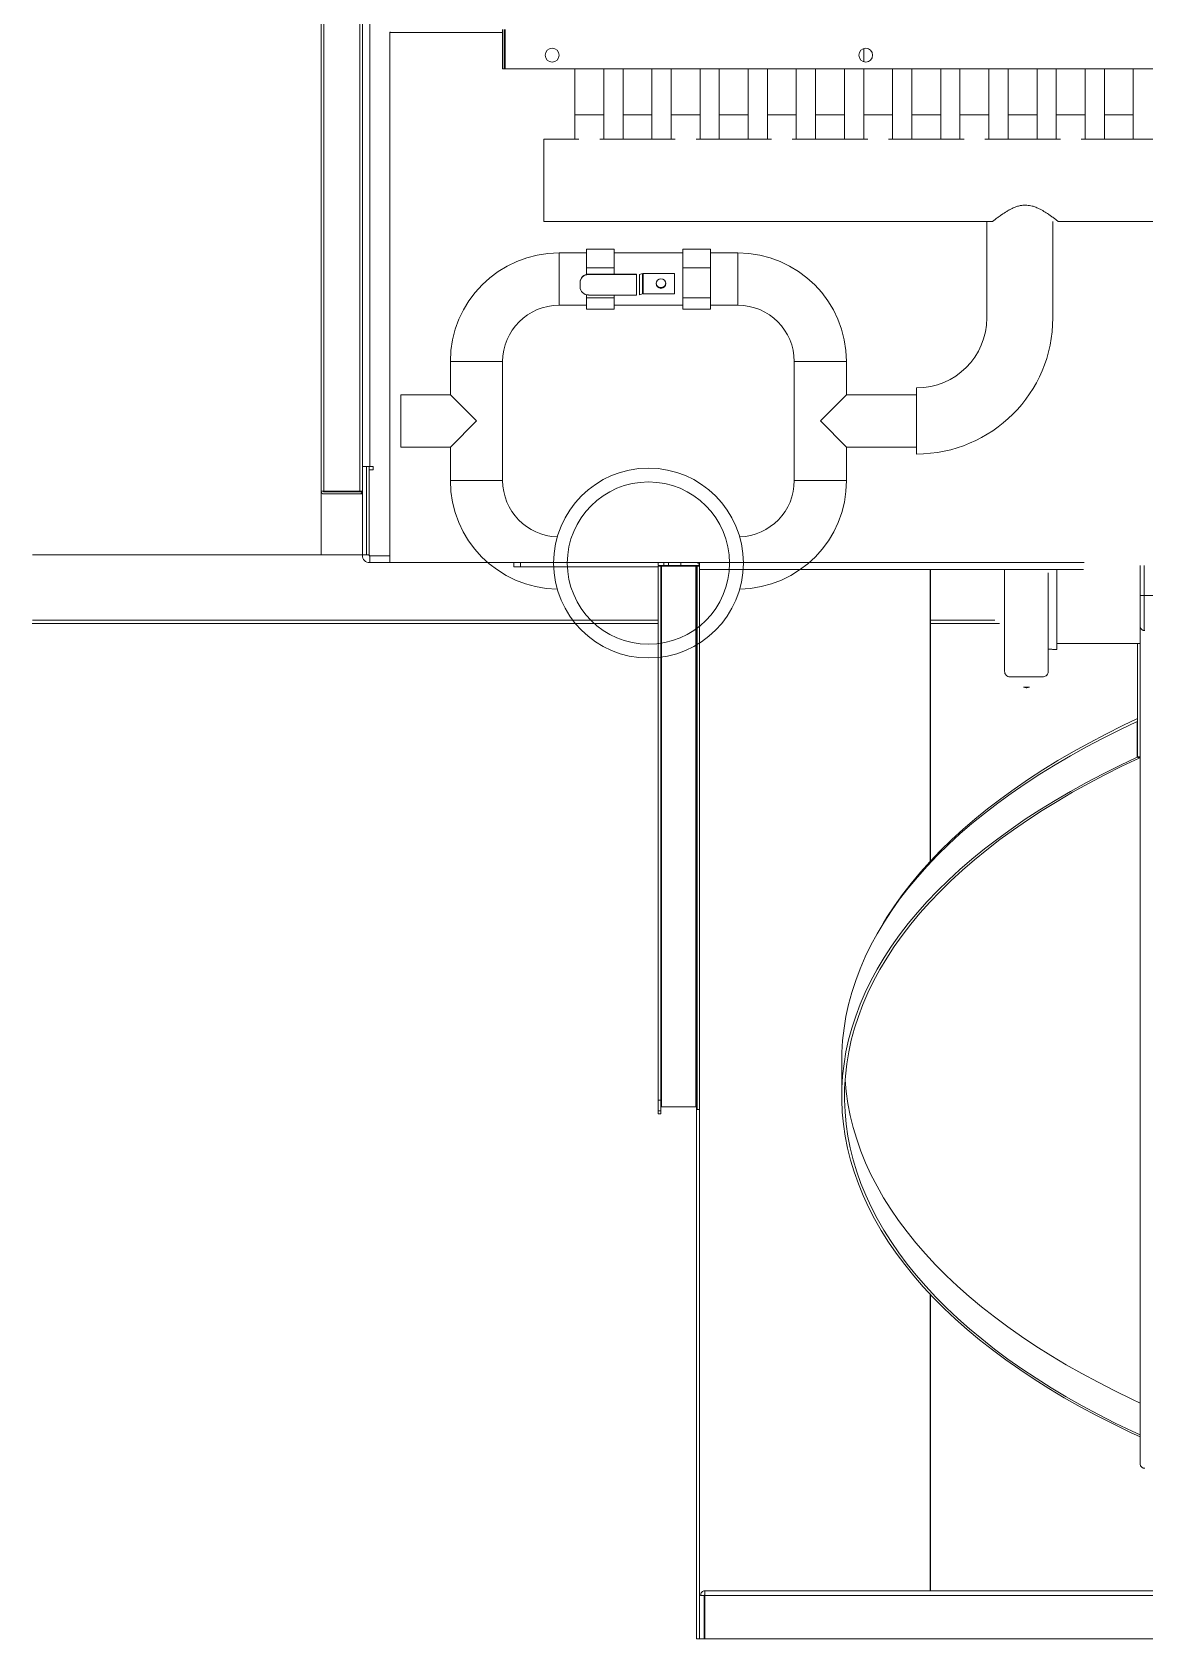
# Model space of a CAD drawing. Header units: millimetres. Extents: x 5343 to 29633, y -275 to 12336.
# Drawn here: x 15829 to 16638, y 2328 to 3497 of the extents above; entities that cross this region are included whole.
import ezdxf

# ---------------------------------------------------------------- set-up
doc = ezdxf.new("R2010")
doc.units = ezdxf.units.MM

msp = doc.modelspace()

# ---------------------------------------------------------------- linework, layer by layer
at = {"linetype": 'Continuous', "lineweight": 15}
for p, q in [((16069.5, 4821), (16069.5, 3181)), ((16069.5, 4821), (16069.5, 3181)), ((16074.9, 4821), (16074.9, 3181)), ((16074.9, 4821), (16074.9, 3181)), ((16039.5, 3162.9), (16039.5, 3969.1)), ((16041.4, 3162.9), (16041.4, 3969.1)), ((16041.4, 3162.9), (16041.4, 3969.1)), ((16067.6, 3162.9), (16067.6, 3969.1)), ((16067.6, 3162.9), (16067.6, 3969.1)), ((16089.5, 3496.6), (16089.5, 3111)), ((16089.5, 3496.6), (16171.5, 3496.6)), ((16089.5, 3496.6), (16089.5, 3111)), ((16089.5, 3496.6), (16171.5, 3496.6)), ((16171.5, 3498.6), (16171.5, 3470)), ((16171.5, 3498.6), (16171.5, 3470)), ((16172.5, 3498.6), (16172.5, 3470)), ((16172.5, 3498.6), (16172.5, 3470)), ((16172.5, 3496.6), (16173.2, 3496.6)), ((16172.5, 3496.6), (16173.2, 3496.6)), ((16173.2, 3498.6), (16173.2, 3470)), ((16173.2, 3498.6), (16173.2, 3470)), ((16434, 3484.7), (16434, 3475.2)), ((16434, 3484.7), (16434, 3475.2)), ((16172.5, 3470), (16171.5, 3470)), ((16172.5, 3470), (16171.5, 3470)), ((16172.5, 3470), (16173.2, 3470)), ((16172.5, 3470), (16173.2, 3470)), ((16925.8, 3470), (16173.2, 3470)), ((16925.8, 3470), (16173.2, 3470)), ((16224, 3470), (16224, 3436.6)), ((16224, 3470), (16224, 3436.6)), ((16245, 3436.6), (16245, 3470)), ((16245, 3436.6), (16245, 3470)), ((16259, 3470), (16259, 3436.6)), ((16259, 3470), (16259, 3436.6)), ((16280, 3436.6), (16280, 3470)), ((16280, 3436.6), (16280, 3470)), ((16294, 3470), (16294, 3436.6)), ((16294, 3470), (16294, 3436.6)), ((16315, 3436.6), (16315, 3470)), ((16315, 3436.6), (16315, 3470)), ((16329, 3470), (16329, 3436.6)), ((16329, 3470), (16329, 3436.6)), ((16350, 3436.6), (16350, 3470)), ((16350, 3436.6), (16350, 3470)), ((16364, 3470), (16364, 3436.6)), ((16364, 3470), (16364, 3436.6)), ((16385, 3436.6), (16385, 3470)), ((16385, 3436.6), (16385, 3470)), ((16399, 3470), (16399, 3436.6)), ((16399, 3470), (16399, 3436.6)), ((16420, 3436.6), (16420, 3470)), ((16420, 3436.6), (16420, 3470)), ((16434, 3470), (16434, 3436.6)), ((16434, 3470), (16434, 3436.6)), ((16455, 3436.6), (16455, 3470)), ((16455, 3436.6), (16455, 3470)), ((16469, 3470), (16469, 3436.6)), ((16469, 3470), (16469, 3436.6)), ((16490, 3436.6), (16490, 3470)), ((16490, 3436.6), (16490, 3470)), ((16504, 3470), (16504, 3436.6)), ((16504, 3470), (16504, 3436.6)), ((16525, 3436.6), (16525, 3470)), ((16525, 3436.6), (16525, 3470)), ((16539, 3470), (16539, 3436.6)), ((16539, 3470), (16539, 3436.6)), ((16560, 3436.6), (16560, 3470)), ((16560, 3436.6), (16560, 3470)), ((16574, 3470), (16574, 3436.6)), ((16574, 3470), (16574, 3436.6)), ((16595, 3436.6), (16595, 3470)), ((16609, 3470), (16609, 3436.6)), ((16630, 3436.6), (16630, 3470)), ((16224, 3436.6), (16224, 3419)), ((16234.5, 3436.6), (16224, 3436.6)), ((16224, 3436.6), (16224, 3419)), ((16234.5, 3436.6), (16224, 3436.6)), ((16245, 3436.6), (16234.5, 3436.6)), ((16245, 3436.6), (16234.5, 3436.6)), ((16245, 3419), (16245, 3436.6)), ((16245, 3419), (16245, 3436.6)), ((16259, 3436.6), (16259, 3419)), ((16269.5, 3436.6), (16259, 3436.6)), ((16259, 3436.6), (16259, 3419)), ((16269.5, 3436.6), (16259, 3436.6)), ((16280, 3436.6), (16269.5, 3436.6)), ((16280, 3436.6), (16269.5, 3436.6)), ((16280, 3419), (16280, 3436.6)), ((16280, 3419), (16280, 3436.6)), ((16294, 3436.6), (16294, 3419)), ((16304.5, 3436.6), (16294, 3436.6)), ((16294, 3436.6), (16294, 3419)), ((16304.5, 3436.6), (16294, 3436.6)), ((16315, 3436.6), (16304.5, 3436.6)), ((16315, 3436.6), (16304.5, 3436.6)), ((16315, 3419), (16315, 3436.6)), ((16315, 3419), (16315, 3436.6)), ((16329, 3436.6), (16329, 3419)), ((16339.5, 3436.6), (16329, 3436.6)), ((16329, 3436.6), (16329, 3419)), ((16339.5, 3436.6), (16329, 3436.6)), ((16350, 3436.6), (16339.5, 3436.6)), ((16350, 3436.6), (16339.5, 3436.6)), ((16350, 3419), (16350, 3436.6)), ((16350, 3419), (16350, 3436.6)), ((16364, 3436.6), (16364, 3419)), ((16374.5, 3436.6), (16364, 3436.6)), ((16364, 3436.6), (16364, 3419)), ((16374.5, 3436.6), (16364, 3436.6)), ((16385, 3436.6), (16374.5, 3436.6)), ((16385, 3436.6), (16374.5, 3436.6)), ((16385, 3419), (16385, 3436.6)), ((16385, 3419), (16385, 3436.6)), ((16399, 3436.6), (16399, 3419)), ((16409.5, 3436.6), (16399, 3436.6)), ((16399, 3436.6), (16399, 3419)), ((16409.5, 3436.6), (16399, 3436.6)), ((16420, 3436.6), (16409.5, 3436.6)), ((16420, 3436.6), (16409.5, 3436.6)), ((16420, 3419), (16420, 3436.6)), ((16420, 3419), (16420, 3436.6)), ((16434, 3436.6), (16434, 3419)), ((16444.5, 3436.6), (16434, 3436.6)), ((16434, 3436.6), (16434, 3419)), ((16444.5, 3436.6), (16434, 3436.6)), ((16455, 3436.6), (16444.5, 3436.6)), ((16455, 3436.6), (16444.5, 3436.6)), ((16455, 3419), (16455, 3436.6)), ((16455, 3419), (16455, 3436.6)), ((16469, 3436.6), (16469, 3419)), ((16479.5, 3436.6), (16469, 3436.6)), ((16469, 3436.6), (16469, 3419)), ((16479.5, 3436.6), (16469, 3436.6)), ((16490, 3436.6), (16479.5, 3436.6)), ((16490, 3436.6), (16479.5, 3436.6)), ((16490, 3419), (16490, 3436.6)), ((16490, 3419), (16490, 3436.6)), ((16504, 3436.6), (16504, 3419)), ((16514.5, 3436.6), (16504, 3436.6)), ((16504, 3436.6), (16504, 3419)), ((16514.5, 3436.6), (16504, 3436.6)), ((16525, 3436.6), (16514.5, 3436.6)), ((16525, 3436.6), (16514.5, 3436.6)), ((16525, 3419), (16525, 3436.6)), ((16525, 3419), (16525, 3436.6)), ((16539, 3436.6), (16539, 3419)), ((16549.5, 3436.6), (16539, 3436.6)), ((16539, 3436.6), (16539, 3419)), ((16549.5, 3436.6), (16539, 3436.6)), ((16560, 3436.6), (16549.5, 3436.6)), ((16560, 3436.6), (16549.5, 3436.6)), ((16560, 3419), (16560, 3436.6)), ((16560, 3419), (16560, 3436.6)), ((16574, 3436.6), (16574, 3419)), ((16584.5, 3436.6), (16574, 3436.6)), ((16574, 3436.6), (16574, 3419)), ((16584.5, 3436.6), (16574, 3436.6)), ((16595, 3436.6), (16584.5, 3436.6)), ((16595, 3419), (16595, 3436.6)), ((16609, 3436.6), (16609, 3419)), ((16619.5, 3436.6), (16609, 3436.6)), ((16630, 3436.6), (16619.5, 3436.6)), ((16630, 3419), (16630, 3436.6)), ((16227, 3419), (16201.5, 3419)), ((16201.5, 3419), (16201.5, 3389)), ((16227, 3419), (16201.5, 3419)), ((16201.5, 3419), (16201.5, 3389)), ((16201.5, 3362.5), (16201.5, 3415.5)), ((16297, 3419), (16242.1, 3419)), ((16297, 3419), (16242.1, 3419)), ((16367, 3419), (16312.1, 3419)), ((16367, 3419), (16312.1, 3419)), ((16437, 3419), (16382.1, 3419)), ((16437, 3419), (16382.1, 3419)), ((16507, 3419), (16452.1, 3419)), ((16507, 3419), (16452.1, 3419)), ((16577, 3419), (16522.1, 3419)), ((16577, 3419), (16522.1, 3419)), ((16647, 3419), (16592.1, 3419)), ((16201.5, 3389), (16201.5, 3359)), ((16201.5, 3389), (16201.5, 3359)), ((16201.5, 3359), (16527.5, 3359)), ((16201.5, 3359), (16527.5, 3359)), ((16523.4, 3359), (16523.4, 3289)), ((16571.4, 3289), (16571.4, 3359)), ((16575.5, 3359), (16901.5, 3359)), ((16575.5, 3359), (16901.5, 3359)), ((16212.5, 3336.2), (16232.5, 3336.2)), ((16212.5, 3336.2), (16212.5, 3336)), ((16212.5, 3336.2), (16212.5, 3298.2)), ((16212.5, 3336), (16212.5, 3298.2)), ((16232.5, 3338.9), (16252.5, 3338.9)), ((16232.5, 3338.9), (16232.5, 3325.3)), ((16252.5, 3338.9), (16252.5, 3325.3)), ((16252.5, 3336.2), (16302.5, 3336.2)), ((16302.5, 3338.9), (16302.5, 3325.3)), ((16302.5, 3338.9), (16322.5, 3338.9)), ((16322.5, 3338.9), (16322.5, 3325.3)), ((16322.5, 3336.2), (16342.5, 3336.2)), ((16342.5, 3298.2), (16342.5, 3336.2)), ((16342.5, 3336.2), (16342.5, 3336)), ((16342.5, 3336), (16342.5, 3298.2)), ((16232.5, 3325.3), (16252.5, 3325.3)), ((16232.5, 3325.3), (16232.5, 3320.6)), ((16268.7, 3320.7), (16233.8, 3320.7)), ((16268.7, 3320.5), (16233.8, 3320.5)), ((16252.5, 3325.3), (16252.5, 3320.7)), ((16268.7, 3320.5), (16268.7, 3320.7)), ((16268.7, 3305.6), (16268.7, 3320.5)), ((16273.2, 3321.3), (16270.9, 3320.6)), ((16270.9, 3305.8), (16270.9, 3320.6)), ((16273.2, 3306.4), (16273.2, 3321.3)), ((16296.4, 3321.3), (16273.6, 3321.3)), ((16273.6, 3306.5), (16273.6, 3321.3)), ((16296.4, 3306.5), (16296.4, 3321.3)), ((16302.5, 3325.3), (16302.5, 3303.6)), ((16302.5, 3325.3), (16322.5, 3325.3)), ((16322.5, 3325.3), (16322.5, 3303.6)), ((16227.8, 3311.5), (16227.8, 3314.5)), ((16273.2, 3306.4), (16270.9, 3305.8)), ((16296.4, 3306.5), (16273.6, 3306.5)), ((16232.5, 3298.2), (16212.5, 3298.2)), ((16232.5, 3305.7), (16232.5, 3303.6)), ((16232.5, 3303.6), (16252.5, 3303.6)), ((16232.5, 3303.6), (16232.5, 3295.4)), ((16232.5, 3295.4), (16252.5, 3295.4)), ((16268.7, 3305.6), (16233.8, 3305.6)), ((16252.5, 3305.6), (16252.5, 3303.6)), ((16252.5, 3303.6), (16252.5, 3295.4)), ((16302.5, 3298.2), (16252.5, 3298.2)), ((16302.5, 3303.6), (16302.5, 3295.4)), ((16302.5, 3303.6), (16322.5, 3303.6)), ((16302.5, 3295.4), (16322.5, 3295.4)), ((16322.5, 3303.6), (16322.5, 3295.4)), ((16342.5, 3298.2), (16322.5, 3298.2)), ((16523.8, 3287.5), (16523.8, 3287.5)), ((16133.5, 3233), (16133.5, 3257.2)), ((16133.5, 3257.2), (16171.5, 3257.2)), ((16171.5, 3257.2), (16171.5, 3170.7)), ((16383.5, 3170.7), (16383.5, 3257.2)), ((16383.5, 3257.2), (16421.5, 3257.2)), ((16421.5, 3257.2), (16421.5, 3233)), ((16472.5, 3190), (16472.5, 3238)), ((16097.5, 3233), (16133.5, 3233)), ((16097.5, 3233), (16097.5, 3195)), ((16152.5, 3214), (16133.5, 3233)), ((16421.5, 3233), (16402.5, 3214)), ((16421.5, 3233), (16472.5, 3233)), ((16133.5, 3195), (16152.5, 3214)), ((16402.5, 3214), (16421.5, 3195)), ((16133.5, 3195), (16097.5, 3195)), ((16133.5, 3170.7), (16133.5, 3195)), ((16472.5, 3195), (16421.5, 3195)), ((16421.5, 3195), (16421.5, 3170.7)), ((16074.5, 3181), (16069.5, 3181)), ((16069.5, 3181), (16069.5, 3116.4)), ((16074.5, 3181), (16069.5, 3181)), ((16069.5, 3181), (16069.5, 3116.4)), ((16072.5, 3181), (16072.5, 3116.7)), ((16072.5, 3181), (16072.5, 3116.7)), ((16074.9, 3181), (16074.5, 3181)), ((16074.5, 3181), (16074.5, 3116.4)), ((16074.9, 3181), (16074.5, 3181)), ((16074.5, 3181), (16074.5, 3116.4)), ((16077.4, 3178.5), (16074.5, 3178.5)), ((16074.5, 3178.5), (16074.5, 3116)), ((16077.4, 3178.5), (16074.5, 3178.5)), ((16074.5, 3178.5), (16074.5, 3116)), ((16074.9, 3181), (16077.4, 3181)), ((16074.9, 3181), (16077.4, 3181)), ((16077.4, 3181), (16077.4, 3178.5)), ((16077.4, 3181), (16077.4, 3178.5)), ((16133.5, 3170.7), (16171.5, 3170.7)), ((16383.5, 3170.7), (16421.5, 3170.7)), ((16039.5, 3116.7), (16039.5, 3162.9)), ((16041.4, 3162.9), (16039.5, 3162.9)), ((16041.4, 3162.9), (16039.5, 3162.9)), ((16041.4, 3162.9), (16067.6, 3162.9)), ((16041.4, 3162.9), (16067.6, 3162.9)), ((16041.4, 3162.5), (16069.5, 3162.5)), ((16041.4, 3162.5), (16069.5, 3162.5)), ((16041.4, 3161), (16069.5, 3161)), ((16041.4, 3161), (16069.5, 3161)), ((16069.5, 3162.9), (16067.6, 3162.9)), ((16069.5, 3162.9), (16067.6, 3162.9)), ((16074.5, 3116.7), (15829.7, 3116.7)), ((16074.5, 3116), (16089.5, 3116)), ((16074.5, 3116), (16089.5, 3116)), ((16074.9, 3116), (16089.5, 3116)), ((16074.9, 3116), (16074.9, 3111)), ((16074.9, 3116), (16089.5, 3116)), ((16074.9, 3116), (16074.9, 3111)), ((16074.9, 3111), (16089.5, 3111)), ((16074.9, 3111), (16089.5, 3111)), ((16089.5, 3111), (16594.2, 3111)), ((16179.5, 3108), (16179.5, 3111)), ((16179.5, 3108), (16179.5, 3111)), ((16184.5, 3108), (16179.5, 3108)), ((16184.5, 3108), (16179.5, 3108)), ((16184.5, 3111), (16184.5, 3108)), ((16184.5, 3111), (16184.5, 3108)), ((16284.5, 3108), (16184.5, 3108)), ((16284.5, 3108), (16184.5, 3108)), ((16284.5, 3111), (16284.5, 3109)), ((16284.5, 3111), (16284.5, 3109)), ((16284.5, 3109), (16312, 3109)), ((16284.5, 3109), (16312, 3109)), ((16284.5, 2713.3), (16284.5, 3108.5)), ((16286.5, 3108.5), (16284.5, 3108.5)), ((16284.5, 2713.3), (16284.5, 3108.5)), ((16286.5, 3108.5), (16284.5, 3108.5)), ((16286.5, 2720.2), (16286.5, 3108.5)), ((16286.5, 2720.2), (16286.5, 3108.5)), ((16287, 3108), (16286.5, 3108)), ((16287, 3108), (16286.5, 3108)), ((16287, 2715.3), (16287, 3108.5)), ((16287, 3108.5), (16312, 3108.5)), ((16287, 2715.3), (16287, 3108.5)), ((16287, 3108.5), (16312, 3108.5)), ((16288.6, 3111), (16288.6, 3109)), ((16288.6, 3111), (16288.6, 3109)), ((16292, 3111), (16292, 3109)), ((16292, 3111), (16292, 3109)), ((16301, 3109), (16301, 3111)), ((16301, 3109), (16301, 3111)), ((16312, 3109), (16312.4, 3109)), ((16312, 3109), (16312.4, 3109)), ((16312, 2715.3), (16312, 3108.5)), ((16312, 2715.3), (16312, 3108.5)), ((16312.9, 3108), (16312, 3108)), ((16312.9, 3108), (16312, 3108)), ((16312.4, 3109), (16314.5, 3109)), ((16312.4, 3109), (16314.5, 3109)), ((16312.5, 2713.3), (16312.5, 3108.5)), ((16312.5, 2713.3), (16312.5, 3108.5)), ((16312.9, 2713.3), (16312.9, 3108.5)), ((16312.9, 3108.5), (16314.5, 3108.5)), ((16312.9, 2713.3), (16312.9, 3108.5)), ((16312.9, 3108.5), (16314.5, 3108.5)), ((16314.5, 3111), (16314.5, 3108.5)), ((16314.5, 3111), (16314.5, 3108.5)), ((16314.5, 2713.3), (16314.5, 3108.5)), ((16314.5, 2713.3), (16314.5, 3108.5)), ((16635, 3109), (16635, 3064.5)), ((16638, 3109), (16638, 3064.5)), ((16314.5, 3106), (16593.9, 3106)), ((16314.6, 2328.5), (16314.6, 3106)), ((16314.6, 2328.5), (16314.6, 3106)), ((16482.3, 2893.7), (16482.3, 3106)), ((16482.3, 2893.7), (16482.3, 3106)), ((16482.6, 2894), (16482.6, 3106)), ((16482.6, 2894), (16482.6, 3106)), ((16536.3, 3105.9), (16536.4, 3102.7)), ((16536.4, 3102.7), (16536.4, 3032)), ((16568.2, 3102.7), (16568.2, 3103.5)), ((16568.2, 3032), (16568.2, 3102.7)), ((16574.5, 3047.8), (16574.5, 3105.6)), ((16635, 3087.2), (17069.3, 3087.2)), ((16284.5, 3066.7), (15829.4, 3066.7)), ((16284.5, 3069.1), (15829.7, 3069.1)), ((16287, 3069.1), (16286.5, 3069.1)), ((16287, 3069.1), (16286.5, 3069.1)), ((16287, 3066.7), (16286.5, 3066.7)), ((16287, 3066.7), (16286.5, 3066.7)), ((16312.9, 3069.1), (16312, 3069.1)), ((16312.9, 3069.1), (16312, 3069.1)), ((16312.9, 3066.7), (16312, 3066.7)), ((16312.9, 3066.7), (16312, 3066.7)), ((16529.3, 3069.1), (16482.6, 3069.1)), ((16529.3, 3069.1), (16482.6, 3069.1)), ((16532.8, 3066.7), (16482.6, 3066.7)), ((16635, 3064.5), (16635, 2455.5)), ((16638, 3064.5), (16638, 3061.6)), ((16574.5, 3052.1), (16635, 3052.1)), ((16633, 2969.7), (16633, 3052.1)), ((16572.6, 3047.8), (16574.5, 3047.8)), ((16540.4, 3028), (16549.4, 3028)), ((16550.9, 3028), (16553.8, 3028)), ((16555.2, 3028), (16564.2, 3028)), ((16550.1, 3020.5), (16554.5, 3020.5)), ((16550.1, 3020.5), (16554.5, 3020.5)), ((16610.1, 2986.4), (16622.4, 2992.5)), ((16610.1, 2986.4), (16622.4, 2992.5)), ((16620.3, 2989.4), (16632.9, 2995.4)), ((16620.3, 2989.4), (16632.9, 2995.4)), ((16622.4, 2992.5), (16633, 2997.6)), ((16622.4, 2992.5), (16633, 2997.6)), ((16632.9, 2969.6), (16632.9, 2995.4)), ((16632.9, 2995.4), (16633, 2995.4)), ((16632.9, 2994.1), (16633, 2994.1)), ((16632.9, 2991.5), (16633, 2991.5)), ((16586.5, 2973.7), (16598.2, 2980.1)), ((16586.5, 2973.7), (16598.2, 2980.1)), ((16596, 2977), (16608, 2983.3)), ((16596, 2977), (16608, 2983.3)), ((16598.2, 2980.1), (16610.1, 2986.4)), ((16598.2, 2980.1), (16610.1, 2986.4)), ((16608, 2983.3), (16620.3, 2989.4)), ((16608, 2983.3), (16620.3, 2989.4)), ((16573.1, 2963.9), (16584.4, 2970.5)), ((16573.1, 2963.9), (16584.4, 2970.5)), ((16575.2, 2967.1), (16586.5, 2973.7)), ((16575.2, 2967.1), (16586.5, 2973.7)), ((16584.4, 2970.5), (16596, 2977)), ((16584.4, 2970.5), (16596, 2977)), ((16620.3, 2963.6), (16632.9, 2969.6)), ((16620.3, 2963.6), (16632.9, 2969.6)), ((16621.7, 2962.9), (16634.2, 2968.8)), ((16621.7, 2962.9), (16634.2, 2968.8)), ((16634.2, 2968.8), (16632.9, 2969.6)), ((16633, 2969.7), (16635, 2969.7)), ((16634.2, 2968.8), (16634.2, 2969.7)), ((16551.5, 2950.2), (16562.1, 2957.1)), ((16551.5, 2950.2), (16562.1, 2957.1)), ((16553.7, 2953.5), (16564.3, 2960.4)), ((16553.7, 2953.5), (16564.3, 2960.4)), ((16562.1, 2957.1), (16573.1, 2963.9)), ((16562.1, 2957.1), (16573.1, 2963.9)), ((16564.3, 2960.4), (16575.2, 2967.1)), ((16564.3, 2960.4), (16575.2, 2967.1)), ((16596, 2951.1), (16608, 2957.5)), ((16596, 2951.1), (16608, 2957.5)), ((16597.5, 2950.5), (16609.4, 2956.7)), ((16597.5, 2950.5), (16609.4, 2956.7)), ((16608, 2957.5), (16620.3, 2963.6)), ((16608, 2957.5), (16620.3, 2963.6)), ((16609.4, 2956.7), (16621.7, 2962.9)), ((16609.4, 2956.7), (16621.7, 2962.9)), ((16533.6, 2939.3), (16543.4, 2946.4)), ((16533.6, 2939.3), (16543.4, 2946.4)), ((16541.2, 2943.2), (16551.5, 2950.2)), ((16541.2, 2943.2), (16551.5, 2950.2)), ((16543.4, 2946.4), (16553.7, 2953.5)), ((16543.4, 2946.4), (16553.7, 2953.5)), ((16573.1, 2938.1), (16584.4, 2944.7)), ((16573.1, 2938.1), (16584.4, 2944.7)), ((16584.4, 2944.7), (16596, 2951.1)), ((16584.4, 2944.7), (16596, 2951.1)), ((16585.9, 2944), (16597.5, 2950.5)), ((16585.9, 2944), (16597.5, 2950.5)), ((16521.9, 2928.7), (16531.4, 2936)), ((16521.9, 2928.7), (16531.4, 2936)), ((16524.1, 2932), (16533.6, 2939.3)), ((16524.1, 2932), (16533.6, 2939.3)), ((16531.4, 2936), (16541.2, 2943.2)), ((16531.4, 2936), (16541.2, 2943.2)), ((16562.1, 2931.3), (16573.1, 2938.1)), ((16562.1, 2931.3), (16573.1, 2938.1)), ((16563.7, 2930.7), (16574.6, 2937.4)), ((16563.7, 2930.7), (16574.6, 2937.4)), ((16574.6, 2937.4), (16585.9, 2944)), ((16574.6, 2937.4), (16585.9, 2944)), ((16504, 2913.7), (16512.7, 2921.3)), ((16504, 2913.7), (16512.7, 2921.3)), ((16506.2, 2917.1), (16514.9, 2924.6)), ((16506.2, 2917.1), (16514.9, 2924.6)), ((16512.7, 2921.3), (16521.9, 2928.7)), ((16512.7, 2921.3), (16521.9, 2928.7)), ((16514.9, 2924.6), (16524.1, 2932)), ((16514.9, 2924.6), (16524.1, 2932)), ((16541.2, 2917.3), (16551.5, 2924.4)), ((16541.2, 2917.3), (16551.5, 2924.4)), ((16542.9, 2916.8), (16553.1, 2923.8)), ((16542.9, 2916.8), (16553.1, 2923.8)), ((16551.5, 2924.4), (16562.1, 2931.3)), ((16551.5, 2924.4), (16562.1, 2931.3)), ((16553.1, 2923.8), (16563.7, 2930.7)), ((16553.1, 2923.8), (16563.7, 2930.7)), ((16489.9, 2901.7), (16497.9, 2909.4)), ((16489.9, 2901.7), (16497.9, 2909.4)), ((16495.7, 2906), (16504, 2913.7)), ((16495.7, 2906), (16504, 2913.7)), ((16497.9, 2909.4), (16506.2, 2917.1)), ((16497.9, 2909.4), (16506.2, 2917.1)), ((16521.9, 2902.9), (16531.4, 2910.2)), ((16521.9, 2902.9), (16531.4, 2910.2)), ((16523.5, 2902.3), (16533, 2909.6)), ((16523.5, 2902.3), (16533, 2909.6)), ((16531.4, 2910.2), (16541.2, 2917.3)), ((16531.4, 2910.2), (16541.2, 2917.3)), ((16533, 2909.6), (16542.9, 2916.8)), ((16533, 2909.6), (16542.9, 2916.8)), ((16480.2, 2890.4), (16487.7, 2898.3)), ((16480.2, 2890.4), (16487.7, 2898.3)), ((16482.4, 2893.8), (16489.9, 2901.7)), ((16482.4, 2893.8), (16489.9, 2901.7)), ((16487.7, 2898.3), (16495.7, 2906)), ((16487.7, 2898.3), (16495.7, 2906)), ((16512.7, 2895.4), (16521.9, 2902.9)), ((16512.7, 2895.4), (16521.9, 2902.9)), ((16514.5, 2894.9), (16523.5, 2902.3)), ((16514.5, 2894.9), (16523.5, 2902.3)), ((16468.6, 2877.8), (16475.3, 2885.9)), ((16468.6, 2877.8), (16475.3, 2885.9)), ((16473.1, 2882.4), (16480.2, 2890.4)), ((16473.1, 2882.4), (16480.2, 2890.4)), ((16475.3, 2885.9), (16482.4, 2893.8)), ((16475.3, 2885.9), (16482.4, 2893.8)), ((16495.7, 2880.2), (16504, 2887.9)), ((16495.7, 2880.2), (16504, 2887.9)), ((16497.4, 2879.7), (16505.8, 2887.4)), ((16497.4, 2879.7), (16505.8, 2887.4)), ((16504, 2887.9), (16512.7, 2895.4)), ((16504, 2887.9), (16512.7, 2895.4)), ((16505.8, 2887.4), (16514.5, 2894.9)), ((16505.8, 2887.4), (16514.5, 2894.9)), ((16460.1, 2866.2), (16466.4, 2874.3)), ((16460.1, 2866.2), (16466.4, 2874.3)), ((16462.3, 2869.7), (16468.6, 2877.8)), ((16462.3, 2869.7), (16468.6, 2877.8)), ((16466.4, 2874.3), (16473.1, 2882.4)), ((16466.4, 2874.3), (16473.1, 2882.4)), ((16487.7, 2872.4), (16495.7, 2880.2)), ((16487.7, 2872.4), (16495.7, 2880.2)), ((16489.5, 2872), (16497.4, 2879.7)), ((16489.5, 2872), (16497.4, 2879.7)), ((16454.2, 2857.9), (16460.1, 2866.2)), ((16454.2, 2857.9), (16460.1, 2866.2)), ((16456.4, 2861.5), (16462.3, 2869.7)), ((16456.4, 2861.5), (16462.3, 2869.7)), ((16473.1, 2856.6), (16480.2, 2864.5)), ((16473.1, 2856.6), (16480.2, 2864.5)), ((16474.9, 2856.2), (16482, 2864.1)), ((16474.9, 2856.2), (16482, 2864.1)), ((16480.2, 2864.5), (16487.7, 2872.4)), ((16480.2, 2864.5), (16487.7, 2872.4)), ((16482, 2864.1), (16489.5, 2872)), ((16482, 2864.1), (16489.5, 2872)), ((16448.1, 2848.6), (16450.9, 2853.2)), ((16448.1, 2848.6), (16450.9, 2853.2)), ((16448.8, 2849.6), (16454.2, 2857.9)), ((16448.8, 2849.6), (16454.2, 2857.9)), ((16450.9, 2853.2), (16456.4, 2861.5)), ((16450.9, 2853.2), (16456.4, 2861.5)), ((16466.4, 2848.5), (16473.1, 2856.6)), ((16466.4, 2848.5), (16473.1, 2856.6)), ((16468.2, 2848.1), (16474.9, 2856.2)), ((16468.2, 2848.1), (16474.9, 2856.2)), ((16439.2, 2832.8), (16443.8, 2841.2)), ((16439.2, 2832.8), (16443.8, 2841.2)), ((16443.8, 2841.2), (16448.8, 2849.6)), ((16443.8, 2841.2), (16448.8, 2849.6)), ((16454.2, 2832.1), (16460.1, 2840.3)), ((16454.2, 2832.1), (16460.1, 2840.3)), ((16456.1, 2831.8), (16462, 2840)), ((16456.1, 2831.8), (16462, 2840)), ((16460.1, 2840.3), (16466.4, 2848.5)), ((16460.1, 2840.3), (16466.4, 2848.5)), ((16462, 2840), (16468.2, 2848.1)), ((16462, 2840), (16468.2, 2848.1)), ((16435.1, 2824.3), (16439.2, 2832.8)), ((16435.1, 2824.3), (16439.2, 2832.8)), ((16448.8, 2823.8), (16454.2, 2832.1)), ((16448.8, 2823.8), (16454.2, 2832.1)), ((16450.7, 2823.5), (16456.1, 2831.8)), ((16450.7, 2823.5), (16456.1, 2831.8)), ((16428.2, 2807.1), (16431.4, 2815.7)), ((16428.2, 2807.1), (16431.4, 2815.7)), ((16431.4, 2815.7), (16435.1, 2824.3)), ((16431.4, 2815.7), (16435.1, 2824.3)), ((16443.8, 2815.4), (16448.8, 2823.8)), ((16443.8, 2815.4), (16448.8, 2823.8)), ((16445.7, 2815.1), (16450.7, 2823.5)), ((16445.7, 2815.1), (16450.7, 2823.5)), ((16425.4, 2798.5), (16428.2, 2807.1)), ((16425.4, 2798.5), (16428.2, 2807.1)), ((16435.1, 2798.4), (16439.2, 2807)), ((16435.1, 2798.4), (16439.2, 2807)), ((16437, 2798.2), (16441.2, 2806.7)), ((16437, 2798.2), (16441.2, 2806.7)), ((16439.2, 2807), (16443.8, 2815.4)), ((16439.2, 2807), (16443.8, 2815.4)), ((16441.2, 2806.7), (16445.7, 2815.1)), ((16441.2, 2806.7), (16445.7, 2815.1)), ((16423, 2789.8), (16425.4, 2798.5)), ((16423, 2789.8), (16425.4, 2798.5)), ((16431.4, 2789.9), (16435.1, 2798.4)), ((16431.4, 2789.9), (16435.1, 2798.4)), ((16433.4, 2789.7), (16437, 2798.2)), ((16433.4, 2789.7), (16437, 2798.2)), ((16419.7, 2772.4), (16421.1, 2781.1)), ((16419.7, 2772.4), (16421.1, 2781.1)), ((16421.1, 2781.1), (16423, 2789.8)), ((16421.1, 2781.1), (16423, 2789.8)), ((16425.4, 2772.6), (16428.2, 2781.3)), ((16425.4, 2772.6), (16428.2, 2781.3)), ((16427.3, 2772.5), (16430.1, 2781.1)), ((16427.3, 2772.5), (16430.1, 2781.1)), ((16428.2, 2781.3), (16431.4, 2789.9)), ((16428.2, 2781.3), (16431.4, 2789.9)), ((16430.1, 2781.1), (16433.4, 2789.7)), ((16430.1, 2781.1), (16433.4, 2789.7)), ((16418.7, 2763.6), (16419.7, 2772.4)), ((16418.7, 2763.6), (16419.7, 2772.4)), ((16423, 2764), (16425.4, 2772.6)), ((16423, 2764), (16425.4, 2772.6)), ((16425, 2763.8), (16427.3, 2772.5)), ((16425, 2763.8), (16427.3, 2772.5)), ((16418.1, 2754.9), (16418.7, 2763.6)), ((16418.1, 2754.9), (16418.7, 2763.6)), ((16421.1, 2755.3), (16423, 2764)), ((16421.1, 2755.3), (16423, 2764)), ((16423.1, 2755.2), (16425, 2763.8)), ((16423.1, 2755.2), (16425, 2763.8)), ((16418, 2748.8), (16418.1, 2754.9)), ((16418, 2748.8), (16418.1, 2754.9)), ((16418, 2748.8), (16418, 2722.9)), ((16418.7, 2737.8), (16419.7, 2746.5)), ((16418.7, 2737.8), (16419.7, 2746.5)), ((16419.7, 2746.5), (16421.1, 2755.3)), ((16419.7, 2746.5), (16421.1, 2755.3)), ((16420.7, 2737.7), (16421.7, 2746.5)), ((16420.7, 2737.7), (16421.7, 2746.5)), ((16421.7, 2746.5), (16423.1, 2755.2)), ((16421.7, 2746.5), (16423.1, 2755.2)), ((16418.1, 2729), (16418.7, 2737.8)), ((16418.1, 2729), (16418.7, 2737.8)), ((16420.1, 2729), (16420.7, 2737.7)), ((16420.1, 2729), (16420.7, 2737.7)), ((16421.2, 2726.4), (16420.4, 2734.6)), ((16418, 2720.3), (16418.1, 2729)), ((16418, 2720.3), (16418.1, 2729)), ((16420, 2720.3), (16420.1, 2729)), ((16420, 2720.3), (16420.1, 2729)), ((16422.4, 2717.7), (16421.2, 2726.4)), ((16286.5, 2720.2), (16284.5, 2720.2)), ((16284.5, 2713.3), (16284.5, 2712.3)), ((16284.5, 2710.2), (16284.5, 2712.3)), ((16284.5, 2712.3), (16286.5, 2712.3)), ((16286.5, 2712.3), (16286.5, 2720.2)), ((16286.5, 2712.3), (16286.5, 2710.2)), ((16312, 2715.3), (16287, 2715.3)), ((16312.5, 2328.5), (16312.5, 2713.3)), ((16312.5, 2713.3), (16314.5, 2713.3)), ((16314.5, 2328.5), (16314.5, 2713.3)), ((16418.4, 2711.5), (16418, 2720.3)), ((16418.4, 2711.5), (16418, 2720.3)), ((16419.2, 2702.8), (16418.4, 2711.5)), ((16419.2, 2702.8), (16418.4, 2711.5)), ((16420.4, 2711.6), (16420, 2720.3)), ((16420.4, 2711.6), (16420, 2720.3)), ((16421.2, 2702.8), (16420.4, 2711.6)), ((16421.2, 2702.8), (16420.4, 2711.6)), ((16424.1, 2709), (16422.4, 2717.7)), ((16284.5, 2710.2), (16286.5, 2710.2)), ((16420.5, 2694), (16419.2, 2702.8)), ((16420.5, 2694), (16419.2, 2702.8)), ((16422.5, 2694.1), (16421.2, 2702.8)), ((16422.5, 2694.1), (16421.2, 2702.8)), ((16426.3, 2700.4), (16424.1, 2709)), ((16428.9, 2691.7), (16426.3, 2700.4)), ((16422.2, 2685.3), (16420.5, 2694)), ((16422.2, 2685.3), (16420.5, 2694)), ((16424.2, 2685.4), (16422.5, 2694.1)), ((16424.2, 2685.4), (16422.5, 2694.1)), ((16431.9, 2683.1), (16428.9, 2691.7)), ((16424.4, 2676.6), (16422.2, 2685.3)), ((16424.4, 2676.6), (16422.2, 2685.3)), ((16426.4, 2676.8), (16424.2, 2685.4)), ((16426.4, 2676.8), (16424.2, 2685.4)), ((16427, 2668), (16424.4, 2676.6)), ((16427, 2668), (16424.4, 2676.6)), ((16429, 2668.1), (16426.4, 2676.8)), ((16429, 2668.1), (16426.4, 2676.8)), ((16435.4, 2674.6), (16431.9, 2683.1)), ((16430.1, 2659.4), (16427, 2668)), ((16430.1, 2659.4), (16427, 2668)), ((16432, 2659.6), (16429, 2668.1)), ((16432, 2659.6), (16429, 2668.1)), ((16439.3, 2666.1), (16435.4, 2674.6)), ((16443.7, 2657.6), (16439.3, 2666.1)), ((16433.6, 2650.8), (16430.1, 2659.4)), ((16433.6, 2650.8), (16430.1, 2659.4)), ((16435.5, 2651), (16432, 2659.6)), ((16435.5, 2651), (16432, 2659.6)), ((16448.5, 2649.2), (16443.7, 2657.6)), ((16437.5, 2642.3), (16433.6, 2650.8)), ((16437.5, 2642.3), (16433.6, 2650.8)), ((16439.5, 2642.5), (16435.5, 2651)), ((16439.5, 2642.5), (16435.5, 2651)), ((16441.9, 2633.8), (16437.5, 2642.3)), ((16441.9, 2633.8), (16437.5, 2642.3)), ((16443.9, 2634.1), (16439.5, 2642.5)), ((16443.9, 2634.1), (16439.5, 2642.5)), ((16453.7, 2640.9), (16448.5, 2649.2)), ((16459.4, 2632.6), (16453.7, 2640.9)), ((16446.8, 2625.4), (16441.9, 2633.8)), ((16446.8, 2625.4), (16441.9, 2633.8)), ((16448.7, 2625.7), (16443.9, 2634.1)), ((16448.7, 2625.7), (16443.9, 2634.1)), ((16465.5, 2624.5), (16459.4, 2632.6)), ((16452, 2617), (16446.8, 2625.4)), ((16452, 2617), (16446.8, 2625.4)), ((16453.9, 2617.4), (16448.7, 2625.7)), ((16453.9, 2617.4), (16448.7, 2625.7)), ((16457.7, 2608.8), (16452, 2617)), ((16457.7, 2608.8), (16452, 2617)), ((16459.6, 2609.1), (16453.9, 2617.4)), ((16459.6, 2609.1), (16453.9, 2617.4)), ((16472, 2616.4), (16465.5, 2624.5)), ((16463.8, 2600.6), (16457.7, 2608.8)), ((16463.8, 2600.6), (16457.7, 2608.8)), ((16465.7, 2601), (16459.6, 2609.1)), ((16465.7, 2601), (16459.6, 2609.1)), ((16478.9, 2608.4), (16472, 2616.4)), ((16486.3, 2600.5), (16478.9, 2608.4)), ((16470.4, 2592.5), (16463.8, 2600.6)), ((16470.4, 2592.5), (16463.8, 2600.6)), ((16472.2, 2592.9), (16465.7, 2601)), ((16472.2, 2592.9), (16465.7, 2601)), ((16494, 2592.7), (16486.3, 2600.5)), ((16477.3, 2584.5), (16470.4, 2592.5)), ((16477.3, 2584.5), (16470.4, 2592.5)), ((16479.2, 2584.9), (16472.2, 2592.9)), ((16479.2, 2584.9), (16472.2, 2592.9)), ((16484.7, 2576.5), (16477.3, 2584.5)), ((16484.7, 2576.5), (16477.3, 2584.5)), ((16486.5, 2577), (16479.2, 2584.9)), ((16486.5, 2577), (16479.2, 2584.9)), ((16502.2, 2585), (16494, 2592.7)), ((16510.7, 2577.4), (16502.2, 2585)), ((16482.3, 2363.5), (16482.3, 2579.1)), ((16482.6, 2363.5), (16482.6, 2578.7)), ((16492.5, 2568.7), (16484.7, 2576.5)), ((16492.5, 2568.7), (16484.7, 2576.5)), ((16494.3, 2569.2), (16486.5, 2577)), ((16494.3, 2569.2), (16486.5, 2577)), ((16519.7, 2569.9), (16510.7, 2577.4)), ((16500.7, 2561), (16492.5, 2568.7)), ((16500.7, 2561), (16492.5, 2568.7)), ((16502.4, 2561.5), (16494.3, 2569.2)), ((16502.4, 2561.5), (16494.3, 2569.2)), ((16509.2, 2553.4), (16500.7, 2561)), ((16509.2, 2553.4), (16500.7, 2561)), ((16511, 2553.9), (16502.4, 2561.5)), ((16511, 2553.9), (16502.4, 2561.5)), ((16529, 2562.6), (16519.7, 2569.9)), ((16538.7, 2555.4), (16529, 2562.6)), ((16518.2, 2545.9), (16509.2, 2553.4)), ((16518.2, 2545.9), (16509.2, 2553.4)), ((16519.9, 2546.5), (16511, 2553.9)), ((16519.9, 2546.5), (16511, 2553.9)), ((16548.7, 2548.3), (16538.7, 2555.4)), ((16559.2, 2541.3), (16548.7, 2548.3)), ((16527.6, 2538.6), (16518.2, 2545.9)), ((16527.6, 2538.6), (16518.2, 2545.9)), ((16529.2, 2539.1), (16519.9, 2546.5)), ((16529.2, 2539.1), (16519.9, 2546.5)), ((16537.3, 2531.3), (16527.6, 2538.6)), ((16537.3, 2531.3), (16527.6, 2538.6)), ((16538.9, 2531.9), (16529.2, 2539.1)), ((16538.9, 2531.9), (16529.2, 2539.1)), ((16570, 2534.5), (16559.2, 2541.3)), ((16547.4, 2524.2), (16537.3, 2531.3)), ((16547.4, 2524.2), (16537.3, 2531.3)), ((16549, 2524.8), (16538.9, 2531.9)), ((16549, 2524.8), (16538.9, 2531.9)), ((16557.9, 2517.3), (16547.4, 2524.2)), ((16557.9, 2517.3), (16547.4, 2524.2)), ((16559.4, 2517.9), (16549, 2524.8)), ((16559.4, 2517.9), (16549, 2524.8)), ((16581.1, 2527.8), (16570, 2534.5)), ((16592.6, 2521.3), (16581.1, 2527.8)), ((16568.7, 2510.4), (16557.9, 2517.3)), ((16568.7, 2510.4), (16557.9, 2517.3)), ((16570.2, 2511.1), (16559.4, 2517.9)), ((16570.2, 2511.1), (16559.4, 2517.9)), ((16604.4, 2515), (16592.6, 2521.3)), ((16616.5, 2508.8), (16604.4, 2515)), ((16579.8, 2503.8), (16568.7, 2510.4)), ((16579.8, 2503.8), (16568.7, 2510.4)), ((16581.3, 2504.4), (16570.2, 2511.1)), ((16581.3, 2504.4), (16570.2, 2511.1)), ((16591.4, 2497.2), (16579.8, 2503.8)), ((16591.4, 2497.2), (16579.8, 2503.8)), ((16592.8, 2497.9), (16581.3, 2504.4)), ((16592.8, 2497.9), (16581.3, 2504.4)), ((16629, 2502.7), (16616.5, 2508.8)), ((16635, 2499.9), (16629, 2502.7)), ((16603.2, 2490.9), (16591.4, 2497.2)), ((16603.2, 2490.9), (16591.4, 2497.2)), ((16604.6, 2491.6), (16592.8, 2497.9)), ((16604.6, 2491.6), (16592.8, 2497.9)), ((16615.4, 2484.7), (16603.2, 2490.9)), ((16615.4, 2484.7), (16603.2, 2490.9)), ((16616.8, 2485.4), (16604.6, 2491.6)), ((16616.8, 2485.4), (16604.6, 2491.6)), ((16627.9, 2478.6), (16615.4, 2484.7)), ((16627.9, 2478.6), (16615.4, 2484.7)), ((16629.2, 2479.4), (16616.8, 2485.4)), ((16629.2, 2479.4), (16616.8, 2485.4)), ((16635, 2475.3), (16627.9, 2478.6)), ((16635, 2475.3), (16627.9, 2478.6)), ((16635, 2476.7), (16629.2, 2479.4)), ((16635, 2476.7), (16629.2, 2479.4)), ((16318.4, 2363.5), (17830.7, 2363.5)), ((16318, 2360), (16315.4, 2360)), ((16318, 2360), (16318, 2328.5)), ((16318, 2360), (16318.5, 2360)), ((16318.5, 2360), (17830.5, 2360)), ((16318.5, 2360), (16318.5, 2328.5)), ((16312.5, 2328.5), (16314.5, 2328.5)), ((16314.6, 2328.5), (16314.5, 2328.5)), ((16314.6, 2328.5), (16315.4, 2328.5)), ((16315.4, 2328.5), (16318, 2328.5)), ((16318.5, 2328.5), (16318, 2328.5)), ((16318.5, 2328.5), (17830.5, 2328.5))]:
    msp.add_line(p, q, dxfattribs=at)
for centre, radius in [((16207.5, 3480), 5), ((16207.5, 3480), 5), ((16435.5, 3480), 5), ((16435.5, 3480), 5), ((16286.6, 3313.9), 3.46), ((16277.5, 3110.7), 69), ((16277.5, 3110.7), 59)]:
    msp.add_circle(centre, radius, dxfattribs=at)
for centre, radius, start, end in [((16212.5, 3257.2), 79, 90, 180), ((16342.5, 3257.2), 79, 0, 90), ((16233.8, 3314.8), 5.97, 89.717, 179.7142), ((16233.8, 3314.5), 5.97, 89.717, 179.7142), ((16233.8, 3311.6), 5.97, 180.2858, 270.283), ((16212.5, 3257.2), 41, 90, 180), ((16342.5, 3257.2), 41, 0, 90), ((16472.5, 3289), 51, 270, 0), ((16472.5, 3289), 99, 270, 0), ((16212.5, 3170.7), 79, 180, 269.0312), ((16212.5, 3170.7), 41, 180, 268.1462), ((16342.5, 3170.7), 41, 271.8538, 0), ((16342.5, 3170.7), 79, 270.9688, 0), ((16041.4, 3162.9), 1.9, 180, 270), ((16041.4, 3162.9), 1.9, 180, 270), ((16041.4, 3162.9), 0.4, 180, 270), ((16041.4, 3162.9), 0.4, 180, 270), ((16067.6, 3162.9), 1.9, 270, 0), ((16067.6, 3162.9), 1.9, 270, 0), ((16074.9, 3116.4), 5.4, 180, 270), ((16074.9, 3116.4), 5.4, 180, 270), ((16074.9, 3116.4), 0.4, 180, 270), ((16074.9, 3116.4), 0.4, 180, 270), ((16312, 3108.5), 2.5, 0, 90), ((16312, 3108.5), 2.5, 0, 90), ((16312, 3108.5), 0.5, 0, 90), ((16312, 3108.5), 0.5, 0, 90), ((16312.4, 3108.5), 0.47, 356.1887, 85.5981), ((16312.4, 3108.5), 0.47, 356.1887, 85.5981), ((16638.2, 3064.8), 3.19, 184.5674, 273.9343), ((16552.1, 3024), 4, 240, 270), ((16552.1, 3024), 4, 240, 270), ((16552.5, 3024), 4, 270, 300), ((16552.5, 3024), 4, 270, 300), ((16638.2, 2455.7), 3.19, 184.5674, 273.9343)]:
    msp.add_arc(centre, radius, start, end, dxfattribs=at)
for centre, start_param, end_param in [((16549.4, 3068.1), 0, 0.062385), ((16555.2, 3068.1), -0.062385, 0)]:
    msp.add_ellipse(centre, major_axis=(0, -40.1), ratio=0.57735, start_param=start_param, end_param=end_param, dxfattribs=at)
for points in [[(16089.7, 3497), (16089.7, 3496.9), (16089.7, 3496.9), (16089.6, 3496.8), (16089.6, 3496.7), (16089.5, 3496.6), (16089.5, 3496.6)], [(16089.7, 3497), (16089.7, 3496.9), (16089.7, 3496.9), (16089.6, 3496.8), (16089.6, 3496.7), (16089.5, 3496.6), (16089.5, 3496.6)], [(16552.1, 3020), (16552.1, 3020), (16552.1, 3020), (16552.2, 3020), (16552.2, 3020), (16552.3, 3020), (16552.4, 3020), (16552.4, 3020), (16552.5, 3020), (16552.5, 3020), (16552.5, 3020)], [(16552.1, 3020), (16552.1, 3020), (16552.1, 3020), (16552.2, 3020), (16552.2, 3020), (16552.3, 3020), (16552.4, 3020), (16552.4, 3020), (16552.5, 3020), (16552.5, 3020), (16552.5, 3020)], [(16318.4, 2363.5), (16318, 2363.4), (16317.2, 2363.3), (16316.2, 2362.5), (16315.5, 2361.3), (16315.5, 2360.4), (16315.4, 2360)], [(16318.4, 2360.5), (16318.3, 2360.4), (16318.2, 2360.4), (16318.1, 2360.3), (16318, 2360.2), (16318, 2360), (16318, 2360)], [(16318.5, 2360), (16318.5, 2360.4), (16318.5, 2361.3), (16318.5, 2362.5), (16318.4, 2363.3), (16318.4, 2363.4), (16318.4, 2363.5)]]:
    msp.add_open_spline(points, degree=3, dxfattribs=at)
for points, knots in [([(16575.5, 3359), (16575.5, 3359), (16575.5, 3359), (16575.2, 3359.2), (16574.6, 3359.7), (16574, 3360.2), (16573.4, 3360.7), (16572.7, 3361.2), (16571.9, 3361.8), (16570.9, 3362.5), (16569.9, 3363.2), (16568.8, 3364), (16567, 3365.2), (16564.8, 3366.6), (16562.4, 3367.9), (16560.3, 3369), (16558.4, 3369.7), (16556.3, 3370.4), (16554.6, 3370.7), (16552.7, 3370.9), (16551.1, 3371), (16549.3, 3370.8), (16547.1, 3370.5), (16544.8, 3369.8), (16542.9, 3369), (16541.3, 3368.3), (16539.7, 3367.4), (16537.2, 3366), (16535, 3364.5), (16533, 3363.1), (16532, 3362.4), (16530.8, 3361.5), (16530, 3360.9), (16529.1, 3360.2), (16528.2, 3359.5), (16527.6, 3359), (16527.6, 3359), (16527.5, 3359)], [0, 0, 0, 0, 0.0154717, 0.0529189, 0.0872638, 0.1123137, 0.1325333, 0.1486914, 0.1703071, 0.197751, 0.2198638, 0.2393649, 0.2654515, 0.3252421, 0.3545816, 0.3783138, 0.420447, 0.4367519, 0.4615059, 0.4867046, 0.5070808, 0.5236896, 0.5533231, 0.589367, 0.6157612, 0.6370584, 0.6595783, 0.6897428, 0.7593494, 0.7820584, 0.8124823, 0.8280438, 0.8672394, 0.883363, 0.9194594, 0.9671143, 1, 1, 1, 1]), ([(16575.5, 3359), (16575.5, 3359), (16575.5, 3359), (16575.2, 3359.2), (16574.6, 3359.7), (16574, 3360.2), (16573.4, 3360.7), (16572.7, 3361.2), (16571.9, 3361.8), (16570.9, 3362.5), (16569.9, 3363.2), (16568.8, 3364), (16567, 3365.2), (16564.8, 3366.6), (16562.4, 3367.9), (16560.3, 3369), (16558.4, 3369.7), (16556.3, 3370.4), (16554.6, 3370.7), (16552.7, 3370.9), (16551.1, 3371), (16549.3, 3370.8), (16547.1, 3370.5), (16544.8, 3369.8), (16542.9, 3369), (16541.3, 3368.3), (16539.7, 3367.4), (16537.2, 3366), (16535, 3364.5), (16533, 3363.1), (16532, 3362.4), (16530.8, 3361.5), (16530, 3360.9), (16529.1, 3360.2), (16528.2, 3359.5), (16527.6, 3359), (16527.6, 3359), (16527.5, 3359)], [0, 0, 0, 0, 0.015472, 0.052919, 0.087264, 0.112314, 0.132533, 0.148691, 0.170307, 0.197751, 0.219864, 0.239365, 0.265451, 0.325242, 0.354582, 0.378314, 0.420447, 0.436752, 0.461506, 0.486705, 0.507081, 0.52369, 0.553323, 0.589367, 0.615761, 0.637058, 0.659578, 0.689743, 0.759349, 0.782058, 0.812482, 0.828044, 0.867239, 0.883363, 0.919459, 0.967114, 1, 1, 1, 1]), ([(16290, 3314), (16290, 3313.7), (16289.8, 3313), (16289.2, 3312.1), (16288.2, 3311.4), (16287.1, 3311.1), (16285.9, 3311.1), (16284.8, 3311.5), (16283.9, 3312.3), (16283.3, 3313.2), (16283.3, 3313.9), (16283.2, 3314.2)], [0, 0, 0, 0, 0.098924, 0.214098, 0.330945, 0.447954, 0.563283, 0.67773, 0.793447, 0.910615, 1, 1, 1, 1]), ([(16568.2, 3048), (16568.4, 3048), (16568.9, 3048), (16569.8, 3048), (16570.9, 3048), (16571.8, 3047.9), (16572.4, 3047.8), (16572.6, 3047.8), (16572.7, 3047.8), (16572.6, 3047.8), (16572.6, 3047.8)], [0, 0, 0, 0, 0.0985067, 0.2654529, 0.436444, 0.6068096, 0.7712801, 0.9250095, 0.9715821, 1, 1, 1, 1]), ([(16536.4, 3032), (16536.5, 3031.4), (16536.6, 3030.4), (16537.5, 3029.1), (16538.8, 3028.2), (16539.9, 3028), (16540.4, 3028), (16540.4, 3028)], [0, 0, 0, 0, 0.204931, 0.414704, 0.703644, 0.997841, 1, 1, 1, 1]), ([(16564.2, 3028), (16564.2, 3028), (16564.6, 3028), (16565.4, 3028.1), (16566.7, 3028.7), (16567.6, 3029.7), (16568.1, 3030.8), (16568.2, 3031.6), (16568.2, 3032)], [0, 0, 0, 0, 0.002158, 0.2179122, 0.4355663, 0.7135145, 0.8559646, 1, 1, 1, 1])]:
    msp.add_open_spline(points, degree=3, knots=knots, dxfattribs=at)

doc.saveas('drawing.dxf')
